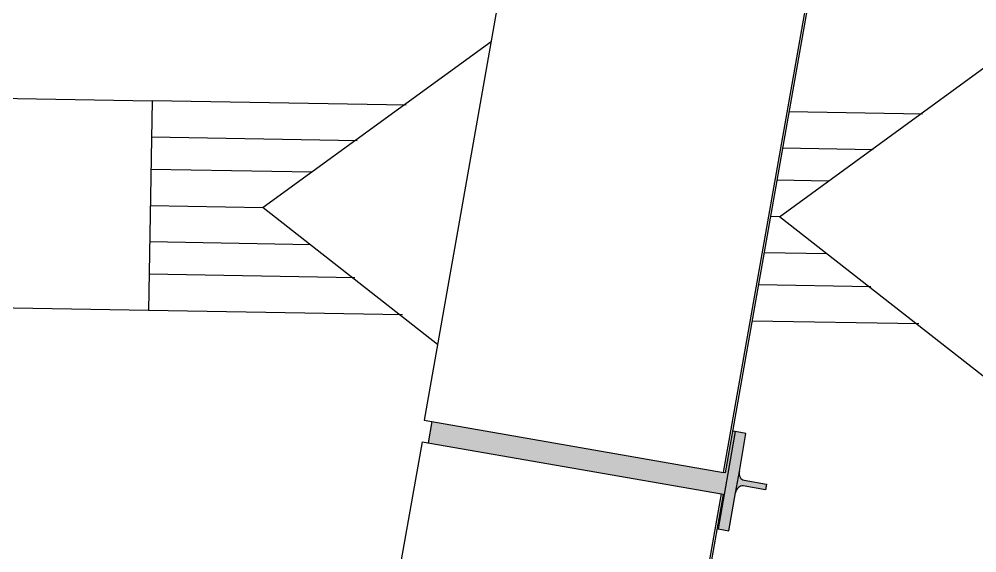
# Model space of a CAD drawing. Header units: metres. Extents: x -1164 to -1017, y 3 to 563.
# Drawn here: x -1043.685 to -1042.015, y 511.354 to 512.284 of the extents above; entities that cross this region are included whole.
import ezdxf

# ---------------------------------------------------------------- set-up
doc = ezdxf.new("R2010")
doc.units = ezdxf.units.M
doc.layers.add('A-GENM', color=7, linetype='Continuous', lineweight=35)

# ---------------------------------------------------------------- blocks, each defined once
blk = doc.blocks.new('T2DPAA-T2D-C3S-SD-M2D-100020_250_dwg-40816774-DRG 2873021 - motorway level drainage')
at = {"color": 253, "lineweight": 25, "true_color": 0xa3a3a3}
for p, q in [((67.276, -456.185), (67.1697, -455.755)), ((67.1211, -456.0566), (67.0537, -455.7836)), ((67.1943, -456.1182), (67.1083, -455.7701)), ((66.9983, -456.087), (66.9308, -455.814)), ((66.9622, -456.1756), (66.8762, -455.8275)), ((66.9211, -456.2727), (66.8148, -455.8427)), ((67.4207, -456.2996), (67.0395, -455.9899)), ((67.4919, -457.0587), (67.4361, -456.8328)), ((67.3371, -456.9304), (67.3155, -456.843)), ((67.4102, -456.9919), (67.3722, -456.8382)), ((67.137, -457.1464), (67.0672, -456.8641)), ((67.1782, -457.0493), (67.1311, -456.8587)), ((67.2142, -456.9607), (67.1878, -456.8539))]:
    blk.add_line(p, q, dxfattribs=at)
at = {"color": 253, "lineweight": 25, "true_color": 0xa3a3a3, "flags": 128}
for points in [[(66.8236, -455.1162), (67.2132, -455.4327), (67.0972, -455.4614), (67.1697, -455.7549), (66.8148, -455.8426), (66.7422, -455.5491), (66.6262, -455.5778), (66.8236, -455.1162), (66.7763, -454.9251)], [(66.9923, -455.7988), (67.0395, -455.9899), (66.8877, -456.3449)], [(67.2554, -456.8636), (67.645, -457.1801), (67.529, -457.2088), (67.6015, -457.5023), (67.2466, -457.59), (67.1741, -457.2965), (67.0581, -457.3252), (67.2554, -456.8636), (67.2516, -456.8484)]]:
    blk.add_lwpolyline(points, dxfattribs=at)
blk = doc.blocks.new('T2DPAA-T2D-PWC-SD-M2D-100001_ProposedDrainage_rvt-2-DRG 2873021 - motorway level drainage')
at = {"color": 253, "lineweight": 25, "true_color": 0xa3a3a3, "rotation": 75.11694444444437}
blk.add_blockref('T2DPAA-T2D-C3S-SD-M2D-100020_250_dwg-40816774-DRG 2873021 - motorway level drainage', (-1569.5164, 564.2847), dxfattribs=at)
blk = doc.blocks.new('BR08_SCREEN_PANEL - SOUTH PANEL-5584175-DRG 2873021 - motorway level drainage')
at = {"layer": 'A-GENM', "color": 254, "lineweight": 25, "true_color": 0xd4d4d4}
for p, q in [((-1111.3281, 511.5475), (-1111.5284, 510.4151)), ((-1111.3281, 511.5475), (-1110.8063, 511.4566)), ((-1111.0066, 510.3242), (-1110.8063, 511.4566)), ((-1110.8034, 511.4561), (-1111.0037, 510.3237)), ((-1110.8063, 511.4566), (-1110.8034, 511.4561))]:
    blk.add_line(p, q, dxfattribs=at)
blk = doc.blocks.new('BR08_SCREEN_PANEL - SOUTH PANEL-5584174-DRG 2873021 - motorway level drainage')
at = {"layer": 'A-GENM', "color": 254, "lineweight": 25, "true_color": 0xd4d4d4}
for p, q in [((-1111.12, 512.7419), (-1111.3246, 511.5849)), ((-1110.8028, 511.494), (-1110.5982, 512.651)), ((-1110.5953, 512.6505), (-1110.7999, 511.4935)), ((-1111.3246, 511.5849), (-1110.8028, 511.494)), ((-1110.7999, 511.4935), (-1110.8028, 511.494))]:
    blk.add_line(p, q, dxfattribs=at)
blk = doc.blocks.new('BR08_GEN_POST_0 - 360UB_BASE-5584173-DRG 2873021 - motorway level drainage')
at = {"layer": 'A-GENM', "lineweight": 25, "true_color": 0xcbc2be}
for points in [[(0.019, 0.5432), (0.0136, 0.544), (0.0077, 0.5477), (0.0059, 0.5503), (0.005, 0.5558), (0.005, 0.5937), (-0.005, 0.5937), (-0.0061, 0.5499), (-0.0091, 0.5464), (-0.0136, 0.544), (-0.0166, 0.5432)], [(0.086, 0.5432), (-0.086, 0.5432), (-0.086, 0.5239), (0.086, 0.5239), (0.086, 0.5333)], [(0.086, 0.5239), (-0.086, 0.5239), (-0.086, 0.5193), (-0.0124, 0.5191), (-0.0124, 0), (0.025, 0), (0.025, 0.5221), (0.086, 0.5219)]]:
    blk.add_hatch(color=9, dxfattribs=at).paths.add_polyline_path(points)
at = {"layer": 'A-GENM', "color": 254, "lineweight": 25, "true_color": 0xd4d4d4}
for p, q in [((-0.005, 0.5541), (-0.005, 0.5937)), ((-0.005, 0.5937), (0.005, 0.5937)), ((0.005, 0.5937), (0.005, 0.5541)), ((-0.019, 0.5432), (-0.086, 0.5432)), ((-0.086, 0.5432), (-0.086, 0.5239)), ((0.019, 0.5432), (-0.019, 0.5432)), ((0.086, 0.5432), (0.019, 0.5432)), ((0.086, 0.5239), (0.086, 0.5432)), ((-0.086, 0.5239), (0.086, 0.5239)), ((-0.086, 0.5239), (-0.086, 0.5193)), ((0.086, 0.5219), (0.086, 0.5239)), ((-0.0124, 0), (0.025, 0)), ((-0.0124, 0), (0.025, 0))]:
    blk.add_line(p, q, dxfattribs=at)
at = {"layer": 'A-GENM', "color": 254, "lineweight": 25, "true_color": 0xd4d4d4, "flags": 128}
for points in [[(-0.019, 0.5432), (-0.0163, 0.5434), (-0.0136, 0.544), (-0.0112, 0.545), (-0.0091, 0.5464), (-0.0074, 0.548), (-0.0061, 0.5499), (-0.0053, 0.552), (-0.005, 0.5541)], [(0.005, 0.5541), (0.0053, 0.552), (0.0061, 0.5499), (0.0074, 0.548), (0.0091, 0.5464), (0.0112, 0.545), (0.0136, 0.544), (0.0163, 0.5434), (0.019, 0.5432)]]:
    blk.add_lwpolyline(points, dxfattribs=at)

msp = doc.modelspace()

# ---------------------------------------------------------------- block references
at = {"lineweight": 5}
msp.add_blockref('T2DPAA-T2D-PWC-SD-M2D-100001_ProposedDrainage_rvt-2-DRG 2873021 - motorway level drainage', (68.3458246, 0), dxfattribs=at)
at = {"layer": 'A-GENM', "color": 254, "lineweight": 25, "true_color": 0xd4d4d4}
for name in ['BR08_SCREEN_PANEL - SOUTH PANEL-5584174-DRG 2873021 - motorway level drainage', 'BR08_SCREEN_PANEL - SOUTH PANEL-5584175-DRG 2873021 - motorway level drainage']:
    msp.add_blockref(name, (68.3458246, 0), dxfattribs=at)
at = {"layer": 'A-GENM', "color": 254, "lineweight": 25, "true_color": 0xd4d4d4, "rotation": 260.1164888302627}
msp.add_blockref('BR08_GEN_POST_0 - 360UB_BASE-5584173-DRG 2873021 - motorway level drainage', (-1042.9676428, 511.5703241), dxfattribs=at)

doc.saveas('drawing.dxf')
